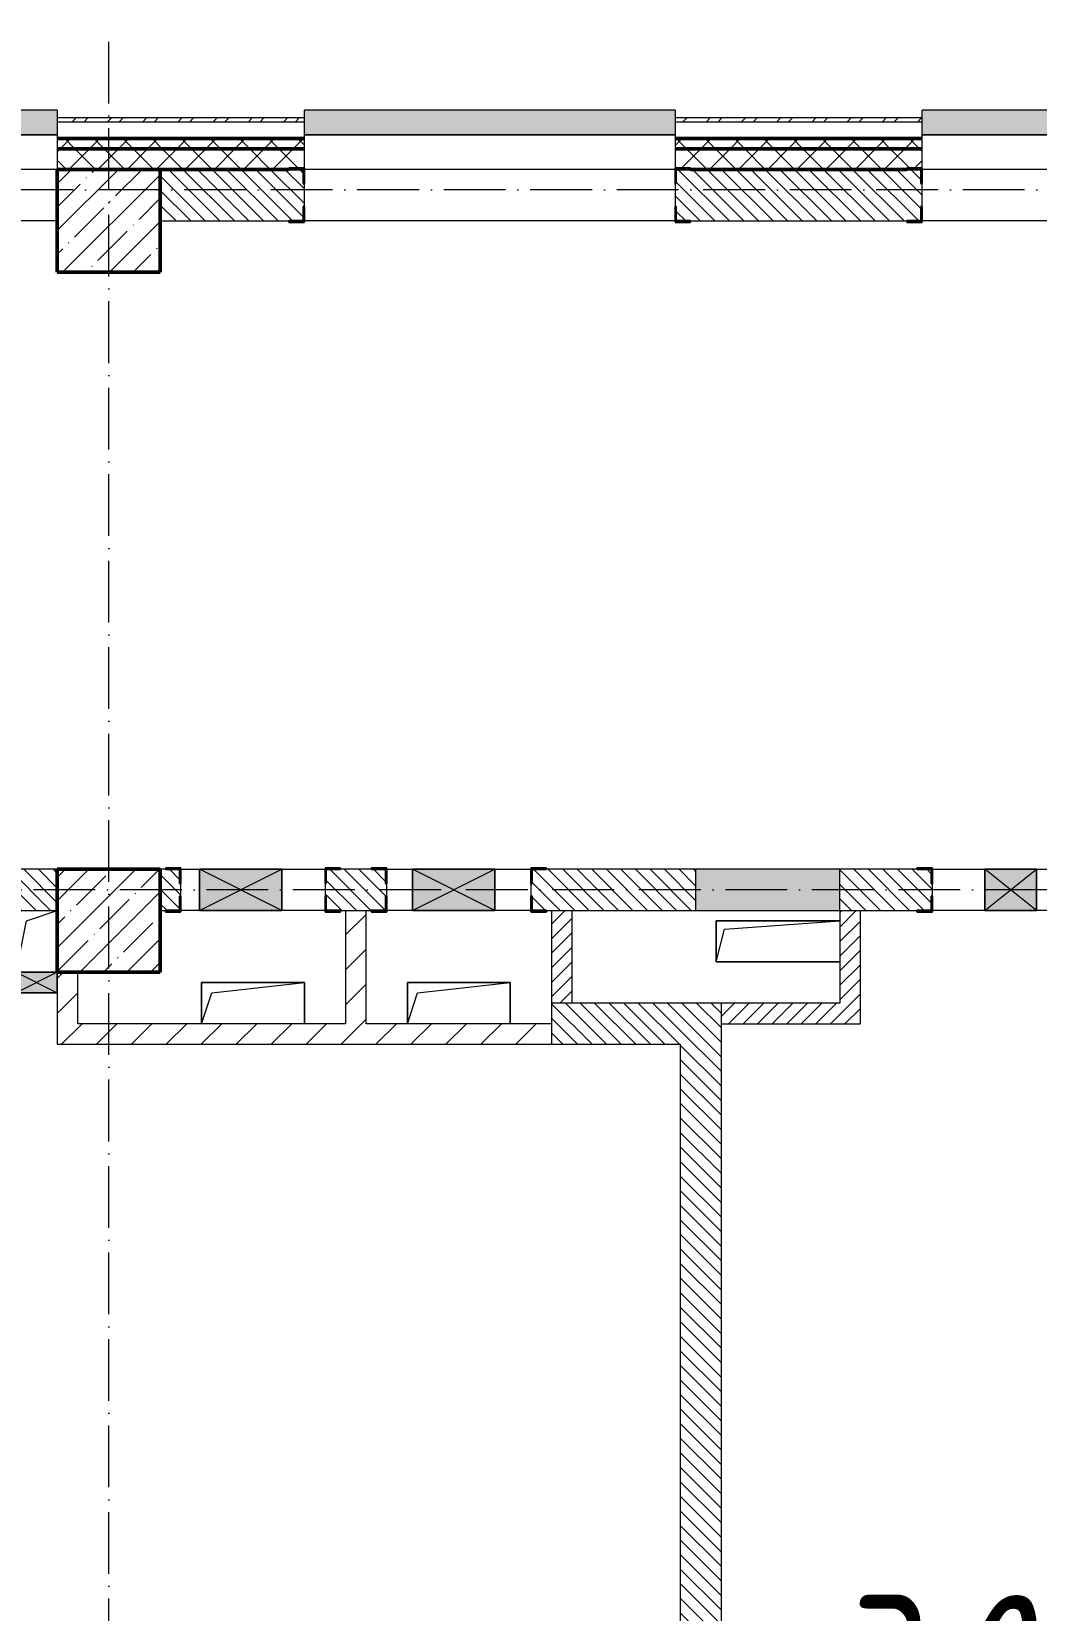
# Model space of a CAD drawing. Header units: millimetres. Extents: x -12989 to 629078, y -109036 to 555275.
# Drawn here: x 552185 to 557065, y -88035 to -80365 of the extents above; entities that cross this region are included whole.
import ezdxf

# ---------------------------------------------------------------- set-up
doc = ezdxf.new("R2010")
doc.units = ezdxf.units.MM
doc.linetypes.add('50_200_ШТРИХ_1Т_ш5_п1_п1_', pattern=[700, 500, -100, 0, -100])
for name, color, linetype, lineweight in [('A-DETL-GENF-OTLN', 7, 'Continuous', 9), ('A-FLOR-____-OTLN', 7, 'Continuous', 9), ('A-GENM-____-MCUT', 7, 'Continuous', 25), ('A-GENM-____-OTLN', 7, 'Continuous', 9), ('A-GENM-____-OTLN-1', 7, 'Continuous', 25), ('A-GLAZ-____-OTLN', 7, 'Continuous', 9), ('A-WALL-____-MCUT-2', 7, 'Continuous', 50), ('A-WALL-____-MCUT-3', 7, 'Continuous', 9), ('A-WALL-____-OTLN', 7, 'Continuous', 9), ('A-WALL-____-PATT-1', 7, 'Continuous', 9), ('A-WALL-FNSH-MCUT-1', 7, 'Continuous', 9), ('I-WALL-____-OTLN', 7, 'Continuous', 9), ('S-COLS-____-MCUT', 7, 'Continuous', 50), ('S-COLS-____-OTLN', 7, 'Continuous', 9), ('S-GRID-____-OTLN-1', 7, '50_200_ШТРИХ_1Т_ш5_п1_п1_', 9), ('Марки помещений', 7, 'Continuous', 9)]:
    doc.layers.add(name, color=color, linetype=linetype, lineweight=lineweight)
doc.layers.add('A-GLAZ-____-OTLN-1', color=7, linetype='Continuous', lineweight=9, true_color=0xc0c0c0)
doc.styles.add('ISOCPEUR_I_2', font='isocpeui.ttf', dxfattribs={"width": 0.85, "height": 2.3})
pattern_1 = [(135, (523510.01, -90515.614), (-35.35534, -35.35534), [])]
pattern_2 = [(45, (523510.01, -90515.61), (-70.71068, 70.71068), []), (135, (523510.01, -90515.61), (-70.71068, -70.71068), [])]
pattern_3 = [(45, (523510.01, -90515.61), (-84.8528, 84.8528), [])]
pattern_4 = [(45, (523510.01, -90515.614), (-35.35534, 35.35534), [])]

# ---------------------------------------------------------------- blocks, each defined once
blk = doc.blocks.new('BSC_Колонна _Прямоугольная - 500х500-V75-АР1_План отверстий 3 этажа в осях 1-64_А-ГГ')
at = {"layer": 'S-COLS-____-OTLN'}
h = blk.add_hatch(dxfattribs=at)
h.set_pattern_fill('FP_112', color=256, style=0, pattern_type=2)
h.set_pattern_definition([(45, (-29050, -5831.04), (-114.04925, 114.04925), []), (45, (-28935.95, -5831.04), (-114.04925, 114.04925), [201.613, -40.323, 3.353, -36.97])])
h.paths.add_polyline_path([(-250, -250), (250, -250), (250, 250), (-250, 250)], flags=0)
at = {"layer": 'S-COLS-____-MCUT'}
for p, q in [((250, 250), (-250, 250)), ((-250, 250), (-250, -250)), ((250, -250), (250, 250)), ((-250, -250), (250, -250))]:
    blk.add_line(p, q, dxfattribs=at)
blk = doc.blocks.new('Отлив_СКБ - Отлив витража_120_НВФ-31885687-АР1_План отверстий 3 этажа в осях 1-64_А-ГГ')
at = {"layer": 'A-GLAZ-____-OTLN-1'}
for points in [[(0, 0), (0, -2), (1800, -2), (1800, 0), (534.2, 0)], [(0, -2), (0, -120), (1800, -120), (1800, -2), (534.2, -2)]]:
    blk.add_hatch(color=256, dxfattribs=at).paths.add_polyline_path(points, flags=0)
at = {"layer": 'A-GLAZ-____-OTLN'}
for p, q in [((0, 0), (1800, 0)), ((1800, -2), (0, -2)), ((0, -120), (0, -83)), ((0, -120), (1800, -120)), ((1800, -83), (1800, -120))]:
    blk.add_line(p, q, dxfattribs=at)
blk = doc.blocks.new('Фахверк_СКБ_Уголок - 250_2700-27497298-АР1_План отверстий 3 этажа в осях 1-64_А-ГГ')
at = {"layer": 'A-GENM-____-MCUT'}
for p, q in [((200, 181), (125, 181)), ((125, 181), (125, 106)), ((131, 106), (131, 175)), ((131, 175), (200, 175)), ((200, 175), (200, 181)), ((125, 106), (131, 106)), ((131, -6), (125, -6)), ((125, -6), (125, -81)), ((131, -75), (131, -6)), ((200, -75), (131, -75)), ((200, -81), (200, -75)), ((125, -81), (200, -81))]:
    blk.add_line(p, q, dxfattribs=at)
blk = doc.blocks.new('Фахверк_СКБ_Уголок - 200_3960_зеркало-28268689-АР1_План отверстий 3 этажа в осях 1-64_А-ГГ')
at = {"layer": 'A-GENM-____-MCUT'}
for p, q in [((200, 156), (125, 156)), ((125, 156), (125, 81)), ((200, 150), (200, 156)), ((125, 81), (131, 81)), ((131, 81), (131, 150)), ((131, 150), (200, 150)), ((131, 19), (125, 19)), ((125, 19), (125, -56)), ((131, -50), (131, 19)), ((125, -56), (200, -56)), ((200, -50), (131, -50)), ((200, -56), (200, -50))]:
    blk.add_line(p, q, dxfattribs=at)
blk = doc.blocks.new('Фахверк_СКБ_Уголок - 200_3960-28268576-АР1_План отверстий 3 этажа в осях 1-64_А-ГГ')
at = {"layer": 'A-GENM-____-MCUT'}
for p, q in [((200, 156), (125, 156)), ((125, 156), (125, 81)), ((200, 150), (200, 156)), ((125, 81), (131, 81)), ((131, 81), (131, 150)), ((131, 150), (200, 150)), ((131, 19), (125, 19)), ((125, 19), (125, -56)), ((131, -50), (131, 19)), ((125, -56), (200, -56)), ((200, -50), (131, -50)), ((200, -56), (200, -50))]:
    blk.add_line(p, q, dxfattribs=at)
blk = doc.blocks.new('154_Стойка_СКБ_Уголок - СМ-2180_200-28268025-АР1_План отверстий 3 этажа в осях 1-64_А-ГГ')
at = {"layer": 'A-GENM-____-MCUT'}
for p, q in [((125, 156), (125, 81)), ((200, 156), (125, 156)), ((200, 150), (200, 156)), ((125, 81), (131, 81)), ((131, 81), (131, 150)), ((131, 150), (200, 150)), ((131, 19), (125, 19)), ((125, 19), (125, -56)), ((131, -50), (131, 19)), ((125, -56), (200, -56)), ((200, -50), (131, -50)), ((200, -56), (200, -50))]:
    blk.add_line(p, q, dxfattribs=at)
blk = doc.blocks.new('AR_Отверстие Ниша - Лючок-36918011-АР1_План отверстий 3 этажа в осях 1-64_А-ГГ')
at = {"layer": 'A-GLAZ-____-OTLN'}
blk.add_hatch(color=256, dxfattribs=at).paths.add_polyline_path([(350, 100), (-350, 100), (-350, -100), (350, -100)], flags=0)
for p, q in [((350, 100), (-350, 100)), ((-350, 100), (-350, -100)), ((350, -100), (350, 100)), ((-350, -100), (350, -100))]:
    blk.add_line(p, q, dxfattribs=at)
blk = doc.blocks.new('AR_Отверстие прямоугольное _в плите_ - AR_Отверстие прямоугольное _в плите_-V167-АР1_План отверстий 3 этажа в осях 1-64_А-ГГ')
at = {"layer": 'A-GENM-____-OTLN'}
for p, q in [((250, 100), (-250, 100)), ((-250, 100), (-250, -100)), ((-200, 50), (250, 100)), ((250, -100), (250, 100)), ((-250, -100), (-200, 50))]:
    blk.add_line(p, q, dxfattribs=at)
blk = doc.blocks.new('AR_Отверстие прямоугольное _в плите_ - AR_Отверстие прямоугольное _в плите_-V173-АР1_План отверстий 3 этажа в осях 1-64_А-ГГ')
at = {"layer": 'A-GENM-____-OTLN'}
for p, q in [((300, 100), (-300, 100)), ((-300, 100), (-300, -100)), ((-260, 60), (300, 100)), ((-300, -100), (-260, 60)), ((-300, -100), (300, -100))]:
    blk.add_line(p, q, dxfattribs=at)
blk = doc.blocks.new('AR_Отверстие прямоугольное _в плите_ - AR_Отверстие прямоугольное _в плите_-V190-АР1_План отверстий 3 этажа в осях 1-64_А-ГГ')
at = {"layer": 'A-GENM-____-OTLN'}
for p, q in [((-100, 150), (-100, -150)), ((-100, -150), (-50, 100)), ((-50, 100), (100, 150))]:
    blk.add_line(p, q, dxfattribs=at)
blk = doc.blocks.new('AR_Отверстие прямоугольное _в стене_ - AR_Отверстие прямоугольное _в стене__ЭОМ-36415860-АР1_План отверстий 3 этажа в осях 1-64_А-ГГ')
at = {"layer": 'A-GLAZ-____-OTLN'}
blk.add_hatch(color=256, dxfattribs=at).paths.add_polyline_path([(200, 100), (-200, 100), (-200, -100), (200, -100)], flags=0)
at = {"layer": 'A-DETL-GENF-OTLN'}
for p, q in [((-200, -100), (-200, 100)), ((-200, 100), (200, 100)), ((200, 100), (-200, -100)), ((-200, 100), (200, -100)), ((200, 100), (-200, 100)), ((-200, 100), (-200, -100)), ((200, 100), (200, -100)), ((200, -100), (200, 100)), ((200, -100), (-200, -100)), ((-200, -100), (200, -100))]:
    blk.add_line(p, q, dxfattribs=at)
blk = doc.blocks.new('AR_Отверстие прямоугольное _в стене_ - AR_Отверстие прямоугольное _в стене__ЭОМ-36419344-АР1_План отверстий 3 этажа в осях 1-64_А-ГГ')
at = {"layer": 'A-GLAZ-____-OTLN'}
blk.add_hatch(color=256, dxfattribs=at).paths.add_polyline_path([(200, 100), (-200, 100), (-200, -100), (200, -100), (200, 86.8)], flags=0)
at = {"layer": 'A-DETL-GENF-OTLN'}
for p, q in [((-200, -100), (-200, 100)), ((-200, 100), (200, 100)), ((200, 100), (-200, -100)), ((-200, 100), (200, -100)), ((200, 100), (-200, 100)), ((-200, 100), (-200, -100)), ((200, 100), (200, -100)), ((200, -100), (200, 100)), ((200, -100), (-200, -100)), ((-200, -100), (200, -100))]:
    blk.add_line(p, q, dxfattribs=at)
blk = doc.blocks.new('AR_Отверстие прямоугольное _в стене__БезПР - AR_Отверстие прямоугольное _в стене__БезПР-36427681-АР1_План отверстий 3 этажа в осях 1-64_А-ГГ')
at = {"layer": 'A-GLAZ-____-OTLN'}
blk.add_hatch(color=256, dxfattribs=at).paths.add_polyline_path([(125, 100), (-125, 100), (-125, -100), (125, -100)], flags=0)
at = {"layer": 'A-DETL-GENF-OTLN'}
for p, q in [((-125, -100), (-125, 100)), ((-125, 100), (125, 100)), ((125, 100), (-125, -100)), ((-125, 100), (125, -100)), ((125, 100), (-125, 100)), ((-125, 100), (-125, -100)), ((125, 100), (125, -100)), ((125, -100), (125, 100)), ((125, -100), (-125, -100)), ((-125, -100), (125, -100))]:
    blk.add_line(p, q, dxfattribs=at)
at = {"layer": 'A-GLAZ-____-OTLN'}
blk.add_line((125, 100), (-125, 100), dxfattribs=at)
blk = doc.blocks.new('AR_Отверстие прямоугольное _в стене__БезПР - AR_Отверстие прямоугольное _в стене__БезПР-36899683-АР1_План отверстий 3 этажа в осях 1-64_А-ГГ')
at = {"layer": 'A-GLAZ-____-OTLN'}
blk.add_hatch(color=256, dxfattribs=at).paths.add_polyline_path([(100, -50), (100, 50), (-100, 50), (-100, -50)], flags=0)
at = {"layer": 'A-DETL-GENF-OTLN'}
for p, q in [((-100, -50), (-100, 50)), ((-100, 50), (100, 50)), ((100, 50), (-100, -50)), ((-100, 50), (100, -50)), ((100, 50), (-100, 50)), ((-100, 50), (-100, -50)), ((100, 50), (100, -50)), ((100, -50), (100, 50)), ((100, -50), (-100, -50)), ((-100, -50), (100, -50))]:
    blk.add_line(p, q, dxfattribs=at)
blk = doc.blocks.new('3эт')
at = {"layer": 'S-GRID-____-OTLN-1', "color": 251, "ltscale": 0.6, "true_color": 0x636466}
for p, q in [((312820.7, -91346.1), (312820.7, -76712.9)), ((387845.1, -77482.4), (279340.9, -77482.4)), ((374089.5, -80882.4), (279101.9, -80882.4))]:
    blk.add_line(p, q, dxfattribs=at)

msp = doc.modelspace()

# ---------------------------------------------------------------- hatches: boundary and pattern name
at = {"layer": 'A-WALL-____-PATT-1'}
h = msp.add_hatch(dxfattribs=at)
h.set_pattern_fill('FP_3', color=256, style=0, pattern_type=2)
h.set_pattern_definition([(45, (523510.01, -90515.61), (-85.5366, 85.5366), []), (45, (523567.03, -90515.61), (-85.5366, 85.5366), [])])
h.paths.add_polyline_path([(561825.0077, -80804.5723), (561825.0077, -80784.5723), (561310.0077, -80784.5723), (561310.0077, -80804.5723)], flags=0)
h.paths.add_polyline_path([(558310.0077, -80804.5723), (559510.0077, -80804.5723), (559510.0077, -80784.5723), (558310.0077, -80784.5723)], flags=0)
h.paths.add_polyline_path([(556510.0077, -80804.5723), (556510.0077, -80784.5723), (555310.0077, -80784.5723), (555310.6879, -80804.5723)], flags=0)
h.paths.add_polyline_path([(553510.0077, -80804.5723), (553510.0077, -80784.5723), (552310.0077, -80784.5723), (552310.0077, -80804.5723)], flags=0)
h.paths.add_polyline_path([(550510.0077, -80804.5723), (550510.0077, -80784.5723), (547360.0077, -80784.5723), (547360.0077, -80804.5723), (548240.8308, -80804.5723)], flags=0)
h = msp.add_hatch(dxfattribs=at)
h.set_pattern_fill('FP_1', color=256, style=0, pattern_type=2)
h.set_pattern_definition(pattern_2)
h.paths.add_polyline_path([(597860.0077, -80934.5723), (597860.0077, -80884.5723), (591510.0077, -80884.5723), (591510.0077, -80934.5723), (597729.8308, -80934.5723)], flags=0)
h.paths.add_polyline_path([(583590.1165, -80934.5723), (583710.0077, -80934.5723), (583710.0077, -80884.5723), (582510.0077, -80884.5723), (582510.0077, -80934.5723)], flags=0)
h.paths.add_polyline_path([(580710.0077, -80934.5723), (580710.0077, -80884.5723), (579510.0077, -80884.5723), (579510.0077, -80934.5723), (580055.188, -80934.5723)], flags=0)
h.paths.add_polyline_path([(577710.0077, -80934.5723), (577710.0077, -80884.5723), (576510.0077, -80884.5723), (576510.0077, -80934.5723), (576520.2594, -80934.5723)], flags=0)
h.paths.add_polyline_path([(574710.0077, -80934.5723), (574710.0077, -80884.5723), (573510.0077, -80884.5723), (573510.0077, -80934.5723)], flags=0)
h.paths.add_polyline_path([(570510.0077, -80934.5723), (571710.0077, -80934.5723), (571710.0077, -80884.5723), (570510.0077, -80884.5723)], flags=0)
h.paths.add_polyline_path([(568710.0077, -80934.5723), (568710.0077, -80884.5723), (567510.0077, -80884.5723), (567510.0077, -80934.5723), (567682.938, -80934.5723)], flags=0)
h.paths.add_polyline_path([(565710.0077, -80934.5723), (565710.0077, -80884.5723), (564510.0077, -80884.5723), (564510.0077, -80934.5723)], flags=0)
h.paths.add_polyline_path([(562380.5451, -80934.5723), (562710.0077, -80934.5723), (562710.0077, -80884.5723), (561310.0077, -80884.5723), (561310.0077, -80934.5723)], flags=0)
h.paths.add_polyline_path([(558310.0077, -80934.5723), (559510.0077, -80934.5723), (559510.0077, -80884.5723), (558310.0077, -80884.5723)], flags=0)
h.paths.add_polyline_path([(556510.0077, -80934.5723), (556510.0077, -80884.5723), (555310.0077, -80884.5723), (555310.6879, -80934.5723)], flags=0)
h.paths.add_polyline_path([(553510.0077, -80934.5723), (553510.0077, -80884.5723), (552310.0077, -80884.5723), (552310.0077, -80934.5723)], flags=0)
h.paths.add_polyline_path([(550510.0077, -80934.5723), (550510.0077, -80884.5723), (547340.0077, -80884.5723), (547340.0077, -80934.5723), (548240.8308, -80934.5723)], flags=0)
h = msp.add_hatch(dxfattribs=at)
h.set_pattern_fill('FP_1', color=256, style=0, pattern_type=2)
h.set_pattern_definition(pattern_2)
h.paths.add_polyline_path([(597860.0077, -81034.5723), (597860.0077, -80934.5723), (591510.0077, -80934.5723), (591510.0077, -81028.5723), (591585.0077, -81028.5723), (591585.0077, -81034.5723), (597729.8308, -81034.5723)], flags=0)
h.paths.add_polyline_path([(583590.1165, -81034.5723), (583635.0077, -81034.5723), (583635.0077, -81028.5723), (583710.0077, -81028.5723), (583710.0077, -80934.5723), (582510.0077, -80934.5723), (582510.0077, -81028.5723), (582585.0077, -81028.5723), (582585.0077, -81034.5723), (583360.0077, -81034.5723)], flags=0)
h.paths.add_polyline_path([(580635.0077, -81034.5723), (580635.0077, -81028.5723), (580710.0077, -81028.5723), (580710.0077, -80934.5723), (579510.0077, -80934.5723), (579510.0077, -81028.5723), (579585.0077, -81028.5723), (579585.0077, -81034.5723), (580055.188, -81034.5723)], flags=0)
h.paths.add_polyline_path([(577635.0077, -81034.5723), (577635.0077, -81028.5723), (577710.0077, -81028.5723), (577710.0077, -80934.5723), (576510.0077, -80934.5723), (576510.0077, -81028.5723), (576585.0077, -81028.5723), (576585.0077, -81034.5723), (577360.0077, -81034.5723)], flags=0)
h.paths.add_polyline_path([(574635.0077, -81034.5723), (574635.0077, -81028.5723), (574710.0077, -81028.5723), (574710.0077, -80934.5723), (573510.0077, -80934.5723), (573510.0077, -81028.5723), (573585.0077, -81028.5723), (573585.0077, -81034.5723), (573860.0077, -81034.5723)], flags=0)
h.paths.add_polyline_path([(571635.0077, -81034.5723), (571635.0077, -81028.5723), (571710.0077, -81028.5723), (571710.0077, -80934.5723), (570510.0077, -80934.5723), (570510.0077, -81028.5723), (570585.0077, -81028.5723), (570585.0077, -81034.5723), (571217.8665, -81034.5723)], flags=0)
h.paths.add_polyline_path([(567585.0077, -81034.5723), (568635.0077, -81034.5723), (568635.0077, -81028.5723), (568710.0077, -81028.5723), (568710.0077, -80934.5723), (567510.0077, -80934.5723), (567510.0077, -81028.5723), (567585.0077, -81028.5723)], flags=0)
h.paths.add_polyline_path([(564860.0077, -81034.5723), (565635.0077, -81034.5723), (565635.0077, -81028.5723), (565710.0077, -81028.5723), (565710.0077, -80934.5723), (564510.0077, -80934.5723), (564510.0077, -81028.5723), (564585.0077, -81028.5723), (564585.0077, -81034.5723)], flags=0)
h.paths.add_polyline_path([(562380.5451, -81034.5723), (562635.0077, -81034.5723), (562635.0077, -81028.5723), (562710.0077, -81028.5723), (562710.0077, -80934.5723), (561310.0077, -80934.5723), (561310.0077, -81034.5723), (562360.0077, -81034.5723)], flags=0)
h.paths.add_polyline_path([(558845.6165, -81034.5723), (559435.0077, -81034.5723), (559435.0077, -81028.5723), (559510.0077, -81028.5723), (559510.0077, -80934.5723), (558310.0077, -80934.5723), (558310.0077, -81034.5723), (558810.0077, -81034.5723)], flags=0)
h.paths.add_polyline_path([(556435.0077, -81034.5723), (556435.0077, -81028.5723), (556510.0077, -81028.5723), (556510.0077, -80934.5723), (555310.0077, -80934.5723), (555310.6879, -81028.5723), (555385.0077, -81028.5723), (555385.0077, -81034.5723)], flags=0)
h.paths.add_polyline_path([(553435.0077, -81034.5723), (553435.0077, -81028.5723), (553510.0077, -81028.5723), (553510.0077, -80934.5723), (552310.0077, -80934.5723), (552310.0077, -81034.5723), (552810.0077, -81034.5723)], flags=0)
h.paths.add_polyline_path([(550435.0077, -81034.5723), (550435.0077, -81028.5723), (550510.0077, -81028.5723), (550510.0077, -80934.5723), (547340.0077, -80934.5723), (547340.0077, -81034.5723), (549810.0077, -81034.5723)], flags=0)
h = msp.add_hatch(dxfattribs=at)
h.set_pattern_fill('FP_6', color=256, style=0, pattern_type=2)
h.set_pattern_definition(pattern_1)
h.paths.add_polyline_path([(555316.0077, -81284.5723), (556504.0077, -81284.5723), (556504.0077, -81215.5723), (556510.0077, -81215.5723), (556510.0077, -81103.5723), (556504.0077, -81103.5723), (556504.0077, -81034.5723), (555316.0077, -81034.5723), (555316.0077, -81103.5723), (555310.0077, -81103.5723), (555310.6879, -81215.5723), (555316.0077, -81215.5723), (555316.0077, -81283.3223)], flags=0)
h.paths.add_polyline_path([(553435.0077, -81284.5723), (553504.0077, -81284.5723), (553504.0077, -81215.5723), (553510.0077, -81215.5723), (553510.0077, -81103.5723), (553504.0077, -81103.5723), (553504.0077, -81034.5723), (552810.0077, -81034.5723), (552810.0077, -81284.5723)], flags=0)
h = msp.add_hatch(dxfattribs=at)
h.set_pattern_fill('FP_6', color=256, style=0, pattern_type=2)
h.set_pattern_definition(pattern_1)
h.paths.add_polyline_path([(552310.0077, -84634.5723), (552310.0077, -84434.5723), (549810.0077, -84434.5723), (549810.0077, -84634.5723), (551775.7594, -84634.5723)], flags=0)
h = msp.add_hatch(dxfattribs=at)
h.set_pattern_fill('FP_6', color=256, style=0, pattern_type=2)
h.set_pattern_definition(pattern_1)
h.paths.add_polyline_path([(557785.0077, -84634.5723), (558310.0077, -84634.5723), (558310.0077, -84434.5723), (557716.0077, -84434.5723), (557716.0077, -84503.5723), (557710.0077, -84503.5723), (557710.0077, -84565.5723), (557716.0077, -84565.5723), (557716.0077, -84634.5723)], flags=0)
h.paths.add_polyline_path([(556485.0077, -84634.5723), (556554.0077, -84634.5723), (556554.0077, -84565.5723), (556560.0077, -84565.5723), (556560.0077, -84503.5723), (556554.0077, -84503.5723), (556554.0077, -84434.5723), (556110.0077, -84434.5723), (556110.0077, -84634.5723)], flags=0)
h.paths.add_polyline_path([(555410.0077, -84634.5723), (555410.0077, -84434.5723), (554616.0077, -84434.5723), (554616.0077, -84503.5723), (554610.0077, -84503.5723), (554610.0077, -84565.5723), (554616.0077, -84565.5723), (554616.0077, -84634.5723), (555310.6879, -84634.5723)], flags=0)
h.paths.add_polyline_path([(553685.0077, -84634.5723), (553904.0077, -84634.5723), (553904.0077, -84565.5723), (553910.0077, -84565.5723), (553910.0077, -84503.5723), (553904.0077, -84503.5723), (553904.0077, -84434.5723), (553616.0077, -84434.5723), (553616.0077, -84503.5723), (553610.0077, -84503.5723), (553610.0077, -84565.5723), (553616.0077, -84565.5723), (553616.0077, -84634.5723)], flags=0)
h.paths.add_polyline_path([(552810.0077, -84634.5723), (552904.0077, -84634.5723), (552904.0077, -84565.5723), (552910.0077, -84565.5723), (552910.0077, -84503.5723), (552904.0077, -84503.5723), (552904.0077, -84434.5723), (552810.0077, -84434.5723), (552810.0077, -84540.5723)], flags=0)
h = msp.add_hatch(dxfattribs=at)
h.set_pattern_fill('FP_4', color=256, style=0, pattern_type=2)
h.set_pattern_definition(pattern_3)
h.paths.add_polyline_path([(553810.0077, -85184.5723), (553810.0077, -84634.5723), (553710.0077, -84634.5723), (553710.0077, -85184.5723)], flags=0)
h = msp.add_hatch(dxfattribs=at)
h.set_pattern_fill('FP_5', color=256, style=0, pattern_type=2)
h.set_pattern_definition(pattern_4)
h.paths.add_polyline_path([(554810.0077, -85084.5723), (554810.0077, -84634.5723), (554710.0077, -84634.5723), (554710.0077, -85084.5723)], flags=0)
h = msp.add_hatch(dxfattribs=at)
h.set_pattern_fill('FP_5', color=256, style=0, pattern_type=2)
h.set_pattern_definition(pattern_4)
h.paths.add_polyline_path([(556210.0077, -85184.5723), (556210.0077, -84634.5723), (556110.0077, -84634.5723), (556110.0077, -85184.5723)], flags=0)
h = msp.add_hatch(dxfattribs=at)
h.set_pattern_fill('FP_4', color=256, style=0, pattern_type=2)
h.set_pattern_definition(pattern_3)
h.paths.add_polyline_path([(552410.0077, -85184.5723), (552410.0077, -84934.5723), (552310.0077, -84934.5723), (552310.0077, -85184.5723)], flags=0)
h = msp.add_hatch(dxfattribs=at)
h.set_pattern_fill('FP_6', color=256, style=0, pattern_type=2)
h.set_pattern_definition(pattern_1)
h.paths.add_polyline_path([(555335.0077, -85284.5723), (555335.0077, -85084.5723), (554710.0077, -85084.5723), (554710.0077, -85284.5723), (555310.6879, -85284.5723)], flags=0)
h = msp.add_hatch(dxfattribs=at)
h.set_pattern_fill('FP_6', color=256, style=0, pattern_type=2)
h.set_pattern_definition(pattern_1)
h.paths.add_polyline_path([(555535.0077, -92184.5723), (555535.0077, -85084.5723), (555335.0077, -85084.5723), (555335.0077, -92178.5723), (555385.0077, -92178.5723), (555385.0077, -92184.5723)], flags=0)
h = msp.add_hatch(dxfattribs=at)
h.set_pattern_fill('FP_5', color=256, style=0, pattern_type=2)
h.set_pattern_definition(pattern_4)
h.paths.add_polyline_path([(556110.0077, -85184.5723), (556110.0077, -85084.5723), (555535.0077, -85084.5723), (555535.0077, -85184.5723)], flags=0)
h = msp.add_hatch(dxfattribs=at)
h.set_pattern_fill('FP_4', color=256, style=0, pattern_type=2)
h.set_pattern_definition(pattern_3)
h.paths.add_polyline_path([(553543.2237, -85284.5723), (554710.0077, -85284.5723), (554710.0077, -85184.5723), (552310.0077, -85184.5723), (552310.0077, -85284.5723)], flags=0)
at = {"layer": 'S-COLS-____-OTLN'}
h = msp.add_hatch(dxfattribs=at)
h.set_pattern_fill('FP_38', color=256, style=0, pattern_type=2)
h.set_pattern_definition([(45, (523510, -90515.61), (-114.04925, 114.04925), []), (45, (523624.06, -90515.61), (-114.04925, 114.04925), [201.612, -40.322, 3.353, -36.97])])
h.paths.add_polyline_path([(552310.0077, -81534.5723), (552810.0077, -81534.5723), (552810.0077, -81034.5723), (552310.0077, -81034.5723)], flags=0)

# ---------------------------------------------------------------- linework, layer by layer
at = {"layer": 'A-FLOR-____-OTLN'}
for p, q in [((555510.0077, -84684.5723), (556110.0077, -84684.5723)), ((555510.0077, -84884.5723), (555510.0077, -84684.5723)), ((556110.0077, -84884.5723), (555510.0077, -84884.5723)), ((553010.0077, -84984.5723), (553510.0077, -84984.5723)), ((553010.0077, -85184.5723), (553010.0077, -84984.5723)), ((553510.0077, -84984.5723), (553510.0077, -85184.5723)), ((554010.0077, -84984.5723), (554510.0077, -84984.5723)), ((554010.0077, -85184.5723), (554010.0077, -84984.5723)), ((554510.0077, -84984.5723), (554510.0077, -85184.5723))]:
    msp.add_line(p, q, dxfattribs=at)
at = {"layer": 'A-WALL-____-MCUT-2'}
for p, q in [((553510.0077, -80884.5723), (552310.0077, -80884.5723)), ((556510.0077, -80884.5723), (555310.0077, -80884.5723)), ((553510.0077, -80934.5723), (552310.0077, -80934.5723)), ((556510.0077, -80934.5723), (555310.0077, -80934.5723)), ((552810.0077, -81034.5723), (553435.0077, -81034.5723)), ((555385.0077, -81034.5723), (556435.0077, -81034.5723))]:
    msp.add_line(p, q, dxfattribs=at)
at = {"layer": 'A-WALL-____-MCUT-3'}
for p, q in [((553510.0077, -80804.5723), (552310.0077, -80804.5723)), ((552310.0077, -80804.5723), (552310.0077, -81034.5723)), ((553510.0077, -81028.5723), (553510.0077, -80804.5723)), ((556510.0077, -80804.5723), (555310.0077, -80804.5723)), ((555310.0077, -80804.5723), (555310.0077, -81028.5723)), ((556510.0077, -81028.5723), (556510.0077, -80804.5723)), ((552310.0077, -81034.5723), (552810.0077, -81034.5723)), ((552810.0077, -81034.5723), (552810.0077, -81284.5723)), ((553510.0077, -81215.5723), (553510.0077, -81103.5723)), ((555310.0077, -81103.5723), (555310.0077, -81215.5723)), ((556510.0077, -81215.5723), (556510.0077, -81103.5723)), ((552810.0077, -81284.5723), (553435.0077, -81284.5723)), ((555385.0077, -81284.5723), (556435.0077, -81284.5723)), ((552310.0077, -84434.5723), (549810.0077, -84434.5723)), ((552835.0077, -84434.5723), (552810.0077, -84434.5723)), ((553835.0077, -84434.5723), (553685.0077, -84434.5723)), ((555410.0077, -84434.5723), (554685.0077, -84434.5723)), ((556485.0077, -84434.5723), (556110.0077, -84434.5723)), ((552910.0077, -84565.5723), (552910.0077, -84503.5723)), ((553610.0077, -84503.5723), (553610.0077, -84565.5723)), ((553910.0077, -84565.5723), (553910.0077, -84503.5723)), ((554610.0077, -84503.5723), (554610.0077, -84565.5723)), ((556560.0077, -84565.5723), (556560.0077, -84503.5723)), ((549810.0077, -84634.5723), (552310.0077, -84634.5723)), ((552810.0077, -84634.5723), (552835.0077, -84634.5723)), ((553685.0077, -84634.5723), (553835.0077, -84634.5723)), ((554685.0077, -84634.5723), (555410.0077, -84634.5723)), ((556110.0077, -84634.5723), (556485.0077, -84634.5723)), ((555535.0077, -85084.5723), (554710.0077, -85084.5723)), ((554710.0077, -85084.5723), (554710.0077, -85284.5723)), ((555535.0077, -92184.5723), (555535.0077, -85084.5723)), ((554710.0077, -85284.5723), (555335.0077, -85284.5723)), ((555335.0077, -85284.5723), (555335.0077, -92178.5723))]:
    msp.add_line(p, q, dxfattribs=at)
at = {"layer": 'A-WALL-____-OTLN'}
for p, q in [((552310.0077, -81034.5723), (550510.0077, -81034.5723)), ((555310.0077, -81034.5723), (553510.0077, -81034.5723)), ((558310.0077, -81034.5723), (556510.0077, -81034.5723)), ((552310.0077, -81284.5723), (550510.0077, -81284.5723)), ((555310.0077, -81284.5723), (553510.0077, -81284.5723)), ((558310.0077, -81284.5723), (556510.0077, -81284.5723))]:
    msp.add_line(p, q, dxfattribs=at)
at = {"layer": 'A-WALL-FNSH-MCUT-1'}
for p, q in [((553510.0077, -80784.5723), (552310.0077, -80784.5723)), ((552310.0077, -80784.5723), (552310.0077, -80804.5723)), ((553510.0077, -80804.5723), (553510.0077, -80784.5723)), ((556510.0077, -80784.5723), (555310.0077, -80784.5723)), ((555310.0077, -80784.5723), (555310.0077, -80804.5723)), ((556510.0077, -80804.5723), (556510.0077, -80784.5723)), ((553710.0077, -84634.5723), (553710.0077, -85184.5723)), ((553810.0077, -85184.5723), (553810.0077, -84634.5723)), ((554710.0077, -84634.5723), (554710.0077, -85084.5723)), ((554810.0077, -85084.5723), (554810.0077, -84634.5723)), ((556110.0077, -84634.5723), (556110.0077, -85084.5723)), ((556210.0077, -85184.5723), (556210.0077, -84634.5723)), ((552410.0077, -85184.5723), (552410.0077, -84934.5723)), ((552310.0077, -85034.5723), (552310.0077, -85284.5723)), ((556110.0077, -85084.5723), (555535.0077, -85084.5723)), ((553710.0077, -85184.5723), (552410.0077, -85184.5723)), ((554710.0077, -85184.5723), (553810.0077, -85184.5723)), ((555535.0077, -85184.5723), (556210.0077, -85184.5723)), ((552310.0077, -85284.5723), (554710.0077, -85284.5723))]:
    msp.add_line(p, q, dxfattribs=at)
at = {"layer": 'I-WALL-____-OTLN'}
for p, q in [((552910.0077, -84434.5723), (553000.0077, -84434.5723)), ((553400.0077, -84434.5723), (553610.0077, -84434.5723)), ((553910.0077, -84434.5723), (554035.0077, -84434.5723)), ((554435.0077, -84434.5723), (554610.0077, -84434.5723)), ((556560.0077, -84434.5723), (556815.0077, -84434.5723)), ((557065.0077, -84434.5723), (557710.0077, -84434.5723)), ((553000.0077, -84634.5723), (552910.0077, -84634.5723)), ((553610.0077, -84634.5723), (553400.0077, -84634.5723)), ((554035.0077, -84634.5723), (553910.0077, -84634.5723)), ((554610.0077, -84634.5723), (554435.0077, -84634.5723)), ((556815.0077, -84634.5723), (556560.0077, -84634.5723)), ((557710.0077, -84634.5723), (557065.0077, -84634.5723))]:
    msp.add_line(p, q, dxfattribs=at)
at = {"layer": 'S-COLS-____-MCUT'}
for p, q in [((552810.0077, -81034.5723), (552310.0077, -81034.5723)), ((552310.0077, -81034.5723), (552310.0077, -81534.5723)), ((552810.0077, -81534.5723), (552810.0077, -81034.5723)), ((552310.0077, -81534.5723), (552810.0077, -81534.5723))]:
    msp.add_line(p, q, dxfattribs=at)

# ---------------------------------------------------------------- block references
msp.add_blockref('3эт', (239739.3002, -3652.1582))
at = {"layer": 'A-GENM-____-OTLN'}
for name, p in [('AR_Отверстие прямоугольное _в плите_ - AR_Отверстие прямоугольное _в плите_-V190-АР1_План отверстий 3 этажа в осях 1-64_А-ГГ', (552210.0077, -84784.5723)), ('AR_Отверстие прямоугольное _в плите_ - AR_Отверстие прямоугольное _в плите_-V173-АР1_План отверстий 3 этажа в осях 1-64_А-ГГ', (555810.0077, -84784.5723)), ('AR_Отверстие прямоугольное _в плите_ - AR_Отверстие прямоугольное _в плите_-V167-АР1_План отверстий 3 этажа в осях 1-64_А-ГГ', (553260.0077, -85084.5723)), ('AR_Отверстие прямоугольное _в плите_ - AR_Отверстие прямоугольное _в плите_-V167-АР1_План отверстий 3 этажа в осях 1-64_А-ГГ', (554260.0077, -85084.5723))]:
    msp.add_blockref(name, p, dxfattribs=at)
at = {"layer": 'A-GENM-____-OTLN-1', "rotation": 180}
for name, p in [('Фахверк_СКБ_Уголок - 250_2700-27497298-АР1_План отверстий 3 этажа в осях 1-64_А-ГГ', (553635.0077, -81109.5723)), ('Фахверк_СКБ_Уголок - 250_2700-27497298-АР1_План отверстий 3 этажа в осях 1-64_А-ГГ', (556635.0077, -81109.5723)), ('Фахверк_СКБ_Уголок - 200_3960_зеркало-28268689-АР1_План отверстий 3 этажа в осях 1-64_А-ГГ', (553035.0077, -84484.5723)), ('Фахверк_СКБ_Уголок - 200_3960_зеркало-28268689-АР1_План отверстий 3 этажа в осях 1-64_А-ГГ', (554035.0077, -84484.5723)), ('154_Стойка_СКБ_Уголок - СМ-2180_200-28268025-АР1_План отверстий 3 этажа в осях 1-64_А-ГГ', (556685.0077, -84484.5723))]:
    msp.add_blockref(name, p, dxfattribs=at)
at = {"layer": 'A-GENM-____-OTLN-1'}
for name, p in [('Фахверк_СКБ_Уголок - 250_2700-27497298-АР1_План отверстий 3 этажа в осях 1-64_А-ГГ', (555185.0077, -81209.5723)), ('Фахверк_СКБ_Уголок - 200_3960-28268576-АР1_План отверстий 3 этажа в осях 1-64_А-ГГ', (553485.0077, -84584.5723)), ('154_Стойка_СКБ_Уголок - СМ-2180_200-28268025-АР1_План отверстий 3 этажа в осях 1-64_А-ГГ', (554485.0077, -84584.5723))]:
    msp.add_blockref(name, p, dxfattribs=at)
at = {"layer": 'A-GLAZ-____-OTLN', "rotation": 180}
for name, p in [('Отлив_СКБ - Отлив витража_120_НВФ-31885687-АР1_План отверстий 3 этажа в осях 1-64_А-ГГ', (552310.0077, -80867.5723)), ('Отлив_СКБ - Отлив витража_120_НВФ-31885687-АР1_План отверстий 3 этажа в осях 1-64_А-ГГ', (555310.0077, -80867.5723)), ('Отлив_СКБ - Отлив витража_120_НВФ-31885687-АР1_План отверстий 3 этажа в осях 1-64_А-ГГ', (558310.0077, -80867.5723)), ('AR_Отверстие прямоугольное _в стене_ - AR_Отверстие прямоугольное _в стене__ЭОМ-36415860-АР1_План отверстий 3 этажа в осях 1-64_А-ГГ', (553200.0077, -84534.5723)), ('AR_Отверстие прямоугольное _в стене_ - AR_Отверстие прямоугольное _в стене__ЭОМ-36419344-АР1_План отверстий 3 этажа в осях 1-64_А-ГГ', (554235.0077, -84534.5723)), ('AR_Отверстие Ниша - Лючок-36918011-АР1_План отверстий 3 этажа в осях 1-64_А-ГГ', (555760.0077, -84534.5723)), ('AR_Отверстие прямоугольное _в стене__БезПР - AR_Отверстие прямоугольное _в стене__БезПР-36427681-АР1_План отверстий 3 этажа в осях 1-64_А-ГГ', (556940.0077, -84534.5723))]:
    msp.add_blockref(name, p, dxfattribs=at)
at = {"layer": 'A-GLAZ-____-OTLN'}
msp.add_blockref('AR_Отверстие прямоугольное _в стене__БезПР - AR_Отверстие прямоугольное _в стене__БезПР-36899683-АР1_План отверстий 3 этажа в осях 1-64_А-ГГ', (552210.0077, -84984.5723), dxfattribs=at)
at = {"layer": 'S-COLS-____-OTLN'}
msp.add_blockref('BSC_Колонна _Прямоугольная - 500х500-V75-АР1_План отверстий 3 этажа в осях 1-64_А-ГГ', (552560.0077, -84684.5723), dxfattribs=at)

# ---------------------------------------------------------------- texts
at = {"layer": 'Марки помещений', "insert": (556011.3787, -87959.9249), "char_height": 700, "width": 785.65375, "attachment_point": 1, "style": 'ISOCPEUR_I_2'}
msp.add_mtext('3.039', dxfattribs=at)

doc.saveas('drawing.dxf')
